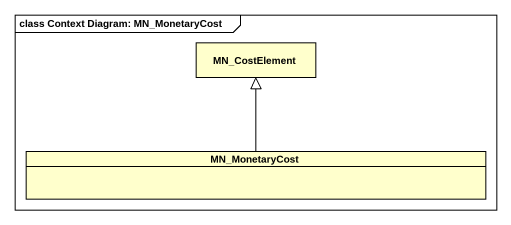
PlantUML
@startuml
mainframe class Context Diagram: MN_MonetaryCost
hide circle
hide empty members
class MN_CostElement
class MN_MonetaryCost
MN_MonetaryCost -up-|> MN_CostElement
@enduml
